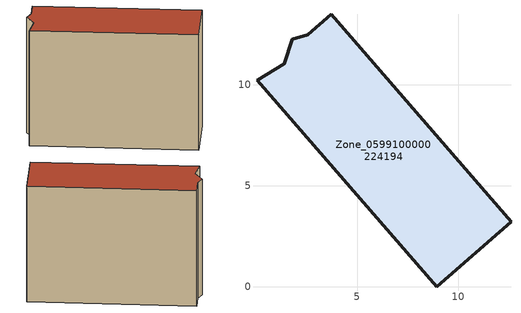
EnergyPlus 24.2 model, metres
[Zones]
Zone_0599100000224194
 floor ground (C_G): 1.78,12.26 2.54,12.48 3.71,13.5 12.62,3.21 8.94,0 0.03,10.23 1.38,11.05 z0
 wall outside (C_F): 3.71,13.5 2.54,12.48 1.78,12.26 1.38,11.05 0.03,10.23 8.94,0 12.62,3.21 3.71,13.5 z0:10.06
 roof outside (C_R): 2.54,12.48 1.78,12.26 1.38,11.05 0.03,10.23 8.94,0 12.62,3.21 3.71,13.5 z10.06
[BUILDING]
Pand.0599100000224194: North Axis=0; Terrain=City; Loads Convergence Tolerance Value=0.04; Temperature Convergence Tolerance Value=0.4; Solar Distribution=FullExterior; Maximum Number of Warmup Days=25; Minimum Number of Warmup Days=1
[Site:Location]
Rotterdam.The.Hague.AP_ZH_NLD Design_Conditions: Latitude=51.96; Longitude=4.45; Time Zone=1; Elevation=-4.5
[SITE:GROUNDTEMPERATURE:BUILDINGSURFACE]
18, 18, 18, 18, 18, 18, 18, 18, 18, 18, 18, 18
[MATERIAL] Thermal Absorptance=0.9; Solar Absorptance=0.7; Visible Absorptance=0.7
Name | Roughness | Thickness | Conductivity | Density | Specific Heat
G.TI.1946 | MediumSmooth | 0.15 | 1 | 540 | 1210
F.TI.1946 | Rough | 0.3 | 0.857143 | 1920 | 840
R.TI.1946 | MediumRough | 0.2 | 0.1 | 1500 | 1000
[CONSTRUCTION]
C_G: G.TI.1946
C_F: F.TI.1946
C_R: R.TI.1946
[ZONE]
Zone_0599100000224194: Type=1; Multiplier=1; Ceiling Height=Autocalculate; Volume=Autocalculate; Floor Area=autocalculate; Part of Total Floor Area=Yes
[ZONEINFILTRATION:DESIGNFLOWRATE]
Infil_Zone_0599100000224194: Zone or ZoneList or Space or SpaceList=Zone_0599100000224194; Schedule=AlwaysOn; Design Flow Rate Calculation Method=Flow/Area; Flow Rate per Floor Area=0.003; Constant Term Coefficient=1; Temperature Term Coefficient=0; Velocity Term Coefficient=0; Velocity Squared Term Coefficient=0
[HVACTEMPLATE:ZONE:IDEALLOADSAIRSYSTEM]
Zone_0599100000224194: Maximum Heating Supply Air Temperature=50; Minimum Cooling Supply Air Temperature=13; Maximum Heating Supply Air Humidity Ratio=0.0156; Minimum Cooling Supply Air Humidity Ratio=0.0077; Heating Limit=NoLimit; Cooling Limit=NoLimit; Dehumidification Control Type=ConstantSensibleHeatRatio; Cooling Sensible Heat Ratio=0.7; Dehumidification Setpoint=60; Humidification Control Type=None; Humidification Setpoint=30; Outdoor Air Method=None; Outdoor Air Flow Rate per Person=0.00944; Outdoor Air Flow Rate per Zone Floor Area=0; Outdoor Air Flow Rate per Zone=0; Demand Controlled Ventilation Type=None; Outdoor Air Economizer Type=NoEconomizer; Heat Recovery Type=None; Sensible Heat Recovery Effectiveness=0.7; Latent Heat Recovery Effectiveness=0.65
[ZONECONTROL:THERMOSTAT]
ThermostatControl_Zone_0599100000224194: Zone or ZoneList=Zone_0599100000224194; Control Type Schedule=DualSetpointControlType; Control 1=Thermostat_Zone_0599100000224194; Temperature Difference Between Cutout And Setpoint=0
[THERMOSTATSETPOINT:DUALSETPOINT]
Thermostat_Zone_0599100000224194: Heating Setpoint Temperature Schedule=HeatingSetpoint_Zone_0599100000224194; Cooling Setpoint Temperature Schedule=CoolingSetpoint_Zone_0599100000224194
[SCHEDULE:COMPACT]
HeatingSetpoint_Zone_0599100000224194: Through: 12/31, For: AllDays, Until: 24:00, 21
CoolingSetpoint_Zone_0599100000224194: Through: 12/31, For: AllDays, Until: 24:00, 24
DualSetpointControlType: Through: 12/31, For: AllDays, Until: 24:00, 4
AlwaysOn: Through: 12/31, For: AllDays, Until: 24:00, 1
